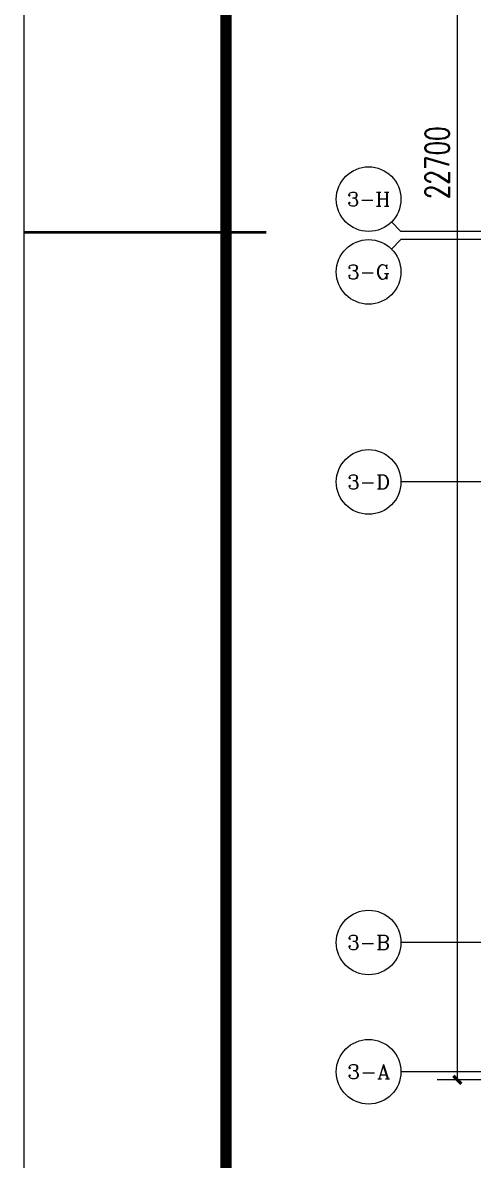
# Model space of a CAD drawing. Extents: x -59851 to 653804, y -249523 to 437614.
# Drawn here: x -57551 to -51969, y -231289 to -217211 of the extents above; entities that cross this region are included whole.
import ezdxf
from ezdxf.enums import TextEntityAlignment as Align

# ---------------------------------------------------------------- set-up
doc = ezdxf.new("R2010")
doc.units = 0
doc.header["$LTSCALE"] = 1000
doc.header["$MEASUREMENT"] = 0
for name, color, linetype in [('AXIS', 3, 'Continuous'), ('AXIS_TEXT', 7, 'Continuous'), ('LABEL_FIXBOX_PM', 7, 'Continuous'), ('LABEL_TXT_PM', 1, 'Continuous')]:
    doc.layers.add(name, color=color, linetype=linetype)
doc.styles.add('_TCH_AXIS', font='COMPLEX', dxfattribs={"bigfont": 'GBCBIG'})
doc.styles.add('_TCH_DIM_T3', font='SIMPLEX.shx', dxfattribs={"width": 0.705882, "bigfont": 'GBCBIG.shx'})
doc.styles.add('COMPLEX', font='COMPLEX')
doc.styles.add('LABEL_TXT_PM', font='pm_njadri_romans1.shx', dxfattribs={"width": 0.7, "bigfont": 'pm_njadri_hztxt.shx'})
doc.dimstyles.new('_TCH_ARCH&&100', dxfattribs={"dimtxt": 297.5, "dimasz": 100, "dimexe": 250, "dimexo": 300, "dimgap": 100, "dimtad": 1, "dimdec": 0, "dimzin": 0, "dimdsep": 46, "dimtxsty": '_TCH_DIM_T3', "dimblk": 'ARCHTICK', "dimcen": 0.09, "dimclrt": 7, "dimazin": 2, "dimtfac": 1, "dimtdec": 0, "dimtix": 1, "dimtmove": 2, "dimatfit": 3, "dimfxl": 0, "dimtolj": 1, "dimtzin": 0, "dimarcsym": 0})

# ---------------------------------------------------------------- blocks, each defined once
blk = doc.blocks.new('PMSheet_A1_20150113_5-3892016032414355901')
at = {"layer": 'LABEL_FIXBOX_PM'}
blk.add_lwpolyline([(0, 594), (841, 594), (841, 0), (0, 0)], close=True, dxfattribs=at)
at = {"layer": 'LABEL_FIXBOX_PM', "const_width": 1.4}
blk.add_lwpolyline([(831, 584), (25, 584), (25, 10), (831, 10)], close=True, dxfattribs=at)
at = {"layer": 'LABEL_FIXBOX_PM', "const_width": 0.35}
blk.add_lwpolyline([(0, 297), (30, 297)], dxfattribs=at)
at = {"layer": 'LABEL_TXT_PM', "style": 'LABEL_TXT_PM'}
for tag, height, width, p in [('修改图应说明理由', 4.5, 0.7, (788.35, 468.8)), ('出图章签名', 4.5, 0.7, (759.46, 338.09)), ('建设单位_U01', 4.5, 0.7, (800.9, 212.14)), ('建设单位', 4.5, 0.7, (800.9, 210.2)), ('建设单位_D01', 4.5, 0.7, (800.9, 207.4)), ('项目名称_U01', 4.5, 0.7, (800.9, 200.42)), ('项目名称', 4.5, 0.7, (800.9, 198.19)), ('项目名称_D01', 4.5, 0.7, (800.9, 195.3)), ('设计编号', 4.5, 0.6, (780.76, 187.9)), ('分项号', 4.5, 0.6, (820.26, 188)), ('项目经理', 4.5, 0.7, (780.26, 172)), ('项目经理签名', 4.5, 0.7, (810.18, 172.26)), ('审定签名', 4.5, 0.7, (810.18, 164.16)), ('审定', 4.5, 0.7, (780.26, 163.9)), ('审核', 4.5, 0.7, (780.26, 156)), ('审核签名', 4.5, 0.7, (810.18, 156.26)), ('项目负责', 4.5, 0.7, (780.26, 148)), ('项目负责签名', 4.5, 0.7, (810.18, 148.26)), ('专业负责签名', 4.5, 0.7, (810.18, 140.26)), ('专业负责', 4.5, 0.7, (780.26, 140)), ('校对', 4.5, 0.7, (780.26, 131.9)), ('校对签名', 4.5, 0.7, (810.18, 132.16)), ('设计', 4.5, 0.7, (780.26, 124)), ('设计签名', 4.5, 0.7, (810.18, 124.26)), ('绘制签名', 4.5, 0.7, (810.18, 116.16)), ('绘制', 4.5, 0.7, (780.26, 115.9)), ('方案_01', 4.5, 0.7, (780.26, 95.9)), ('方案_01签名', 4.5, 0.7, (810.18, 96.16)), ('方案_02签名', 4.5, 0.7, (810.18, 88.16)), ('方案_02', 4.5, 0.7, (780.26, 87.9)), ('方案_03', 4.5, 0.7, (780.29, 79.9)), ('方案_03签名', 4.5, 0.7, (810.2, 80.16)), ('方案_04', 4.5, 0.7, (780.26, 71.9)), ('方案_04签名', 4.5, 0.7, (810.18, 72.16)), ('图名_U02', 4.5, 0.7, (790.5, 60.2)), ('图名_U01', 4.5, 0.7, (790.5, 54.2)), ('图名', 4.5, 0.7, (790.5, 47.96)), ('图名_D01', 4.5, 0.7, (790.5, 42.4)), ('图名_D02', 4.5, 0.7, (790.5, 37)), ('图号', 3.5, 0.7, (760.97, 20.95)), ('图档号', 3.5, 0.7, (781.1, 20.95)), ('日期', 3.5, 0.7, (801.07, 20.95)), ('版本号', 3.5, 0.7, (820.27, 20.95))]:
    blk.add_attdef(tag, text='', height=height, dxfattribs=dict(at, width=width)).set_placement(p, align=Align.CENTER)
blk = doc.blocks.new('_ArchTick')
at = {"color": 0, "linetype": 'ByBlock', "const_width": 0.4}
blk.add_lwpolyline([(-0.5, -0.5), (0.5, 0.5)], dxfattribs=at)
blk = doc.blocks.new('*D1427')
at = {"layer": 'AXIS', "color": 0, "lineweight": -2, "transparency": 16777216}
for p, q in [((-51086, -207594), (-52416, -207594)), ((-52166, -230294), (-52166, -207594)), ((-51086, -230294), (-52416, -230294))]:
    blk.add_line(p, q, dxfattribs=at)
at = {"layer": 'Defpoints', "color": 0, "transparency": 16777216}
for p in [(-52166, -207594), (-50786, -207594), (-50786, -230294)]:
    blk.add_point(p, dxfattribs=at)
at = {"layer": 'AXIS', "color": 0, "lineweight": -2, "transparency": 16777216, "xscale": 100, "yscale": 100, "zscale": 100}
for p, rotation in [((-52166, -207594), 90), ((-52166, -230294), 270)]:
    blk.add_blockref('_ArchTick', p, dxfattribs=dict(at, rotation=rotation))
at = {"layer": 'AXIS', "color": 7, "transparency": 16777216, "insert": (-52415, -218944), "char_height": 297.5, "attachment_point": 5, "rotation": 90, "style": '_TCH_DIM_T3'}
blk.add_mtext('\\A1;22700', dxfattribs=at)
blk = doc.blocks.new('*D3062')
at = {"layer": 'AXIS', "color": 0, "lineweight": -2, "transparency": 16777216}
for p, q in [((-51086, -207594), (-52416, -207594)), ((-52166, -230294), (-52166, -207594)), ((-51086, -230294), (-52416, -230294))]:
    blk.add_line(p, q, dxfattribs=at)
at = {"layer": 'Defpoints', "color": 0, "transparency": 16777216}
for p in [(-52166, -207594), (-50786, -207594), (-50786, -230294)]:
    blk.add_point(p, dxfattribs=at)
at = {"layer": 'AXIS', "color": 0, "lineweight": -2, "transparency": 16777216, "xscale": 100, "yscale": 100, "zscale": 100}
for p, rotation in [((-52166, -207594), 90), ((-52166, -230294), 270)]:
    blk.add_blockref('_ArchTick', p, dxfattribs=dict(at, rotation=rotation))
at = {"layer": 'AXIS', "color": 7, "transparency": 16777216, "insert": (-52415, -218944), "char_height": 297.5, "attachment_point": 5, "rotation": 90, "style": '_TCH_DIM_T3'}
blk.add_mtext('\\A1;22700', dxfattribs=at)
blk = doc.blocks.new('_AXISO')
blk.add_circle((0, 0), 0.5)
at = {"layer": 'AXIS_TEXT', "style": 'COMPLEX', "width": 1.041667}
blk.add_attdef('A', text='', height=0.56, dxfattribs=at).set_placement((-0.25, -0.28), (0.25, -0.28), align=Align.FIT)

msp = doc.modelspace()

# ---------------------------------------------------------------- linework, layer by layer
at = {"layer": 'AXIS'}
for p, q in [((-52983, -219677.1), (-52865.9, -219794.3)), ((-52983, -220011.4), (-52865.9, -219894.3)), ((-48865.9, -219794.3), (-52865.9, -219794.3)), ((-48865.9, -219894.3), (-52865.9, -219894.3)), ((-48865.9, -222894.3), (-52865.9, -222894.3)), ((-48865.9, -228594.3), (-52865.9, -228594.3)), ((-48865.9, -230194.3), (-52865.9, -230194.3))]:
    msp.add_line(p, q, dxfattribs=at)

# ---------------------------------------------------------------- block references
at = {"xscale": 100, "yscale": 100, "zscale": 100}
msp.add_blockref('PMSheet_A1_20150113_5-3892016032414355901', (-57533.4, -249505.4), dxfattribs=at)
at = {"layer": 'AXIS'}
ref = msp.add_blockref('_AXISO', (-53265.9, -219394.3), dxfattribs=dict(at, xscale=800, yscale=800, zscale=800))
ref.add_attrib('A', '3-H', dxfattribs={"layer": 'AXIS_TEXT', "height": 172.16, "style": '_TCH_AXIS'}).set_placement((-53532.3, -219480.3), (-52999.4, -219480.3), align=Align.FIT)
ref = msp.add_blockref('_AXISO', (-53265.9, -220294.3), dxfattribs=dict(at, xscale=800, yscale=800, zscale=800))
ref.add_attrib('A', '3-G', dxfattribs={"layer": 'AXIS_TEXT', "height": 177.09, "style": '_TCH_AXIS'}).set_placement((-53531.5, -220382.8), (-53000.2, -220382.8), align=Align.FIT)
ref = msp.add_blockref('_AXISO', (-53265.9, -222894.3), dxfattribs=dict(at, xscale=800, yscale=800, zscale=800))
ref.add_attrib('A', '3-D', dxfattribs={"layer": 'AXIS_TEXT', "height": 179.65, "style": '_TCH_AXIS'}).set_placement((-53531.1, -222984.1), (-53000.7, -222984.1), align=Align.FIT)
ref = msp.add_blockref('_AXISO', (-53265.9, -228594.3), dxfattribs=dict(at, xscale=800, yscale=800, zscale=800))
ref.add_attrib('A', '3-B', dxfattribs={"layer": 'AXIS_TEXT', "height": 179.65, "style": '_TCH_AXIS'}).set_placement((-53531.1, -228684.1), (-53000.7, -228684.1), align=Align.FIT)
ref = msp.add_blockref('_AXISO', (-53265.9, -230194.3), dxfattribs=dict(at, xscale=800, yscale=800, zscale=800))
ref.add_attrib('A', '3-A', dxfattribs={"layer": 'AXIS_TEXT', "height": 177.09, "style": '_TCH_AXIS'}).set_placement((-53531.5, -230282.8), (-53000.2, -230282.8), align=Align.FIT)

# ---------------------------------------------------------------- dimensions: what is measured, and where the dimension line sits
for picture in ['*D1427', '*D3062']:
    dim = msp.add_aligned_dim(p1=(-50786.3, -230294.3), p2=(-50786.3, -207594.3), distance=1379.6, dimstyle='_TCH_ARCH&&100', dxfattribs=at)
    dim.commit()
    dim.dimension.update_dxf_attribs({"geometry": picture, "text_midpoint": (-52414.6, -218944.3)})

doc.saveas('drawing.dxf')
